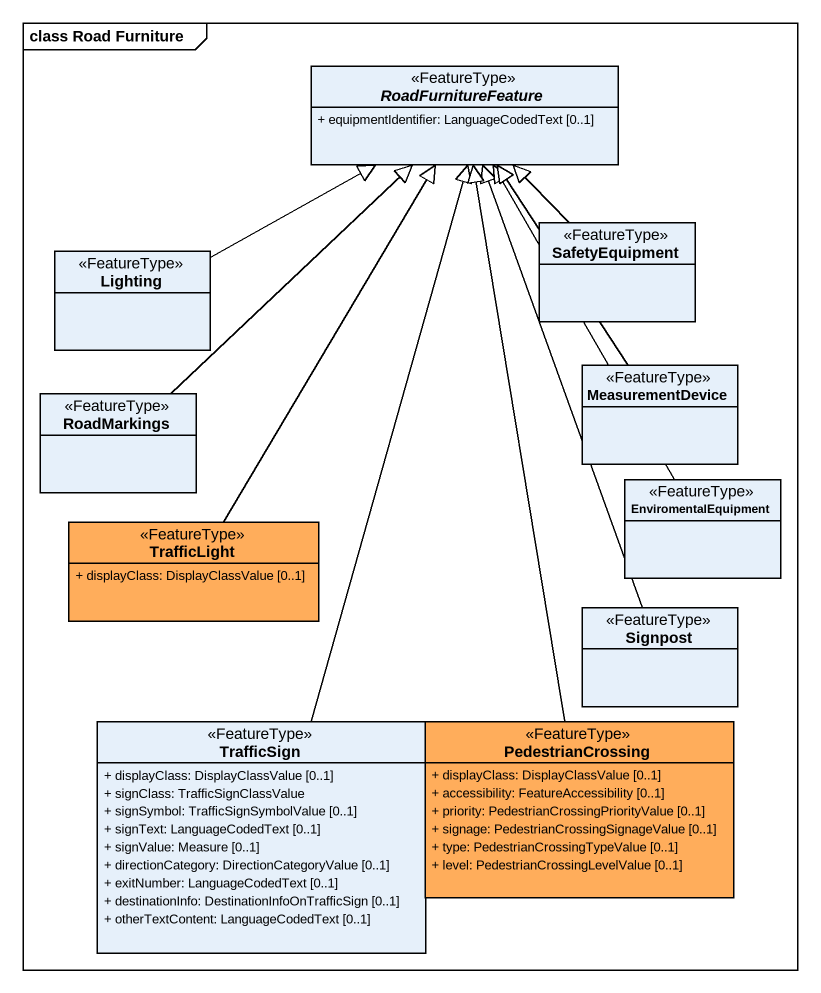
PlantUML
@startuml
mainframe class Road Furniture
hide circle
hide empty members
skinparam classAttributeIconSize 0
abstract class RoadFurnitureFeature <<FeatureType>> {
  + equipmentIdentifier: LanguageCodedText [0..1]
}
class SafetyEquipment <<FeatureType>>
class Lighting <<FeatureType>>
class MeasurementDevice <<FeatureType>>
class RoadMarkings <<FeatureType>>
class EnviromentalEquipment <<FeatureType>>
class TrafficLight <<FeatureType>> #FFAD5B {
  + displayClass: DisplayClassValue [0..1]
}
class Signpost <<FeatureType>>
class TrafficSign <<FeatureType>> {
  + displayClass: DisplayClassValue [0..1]
  + signClass: TrafficSignClassValue
  + signSymbol: TrafficSignSymbolValue [0..1]
  + signText: LanguageCodedText [0..1]
  + signValue: Measure [0..1]
  + directionCategory: DirectionCategoryValue [0..1]
  + exitNumber: LanguageCodedText [0..1]
  + destinationInfo: DestinationInfoOnTrafficSign [0..1]
  + otherTextContent: LanguageCodedText [0..1]
}
class PedestrianCrossing <<FeatureType>> #FFAD5B {
  + displayClass: DisplayClassValue [0..1]
  + accessibility: FeatureAccessibility [0..1]
  + priority: PedestrianCrossingPriorityValue [0..1]
  + signage: PedestrianCrossingSignageValue [0..1]
  + type: PedestrianCrossingTypeValue [0..1]
  + level: PedestrianCrossingLevelValue [0..1]
}
SafetyEquipment -up-|> RoadFurnitureFeature
Lighting -right-|> RoadFurnitureFeature
MeasurementDevice -up-|> RoadFurnitureFeature
RoadMarkings -up-|> RoadFurnitureFeature
EnviromentalEquipment -up-|> RoadFurnitureFeature
TrafficLight -up-|> RoadFurnitureFeature
Signpost -up-|> RoadFurnitureFeature
TrafficSign -up-|> RoadFurnitureFeature
PedestrianCrossing -up-|> RoadFurnitureFeature
@enduml
